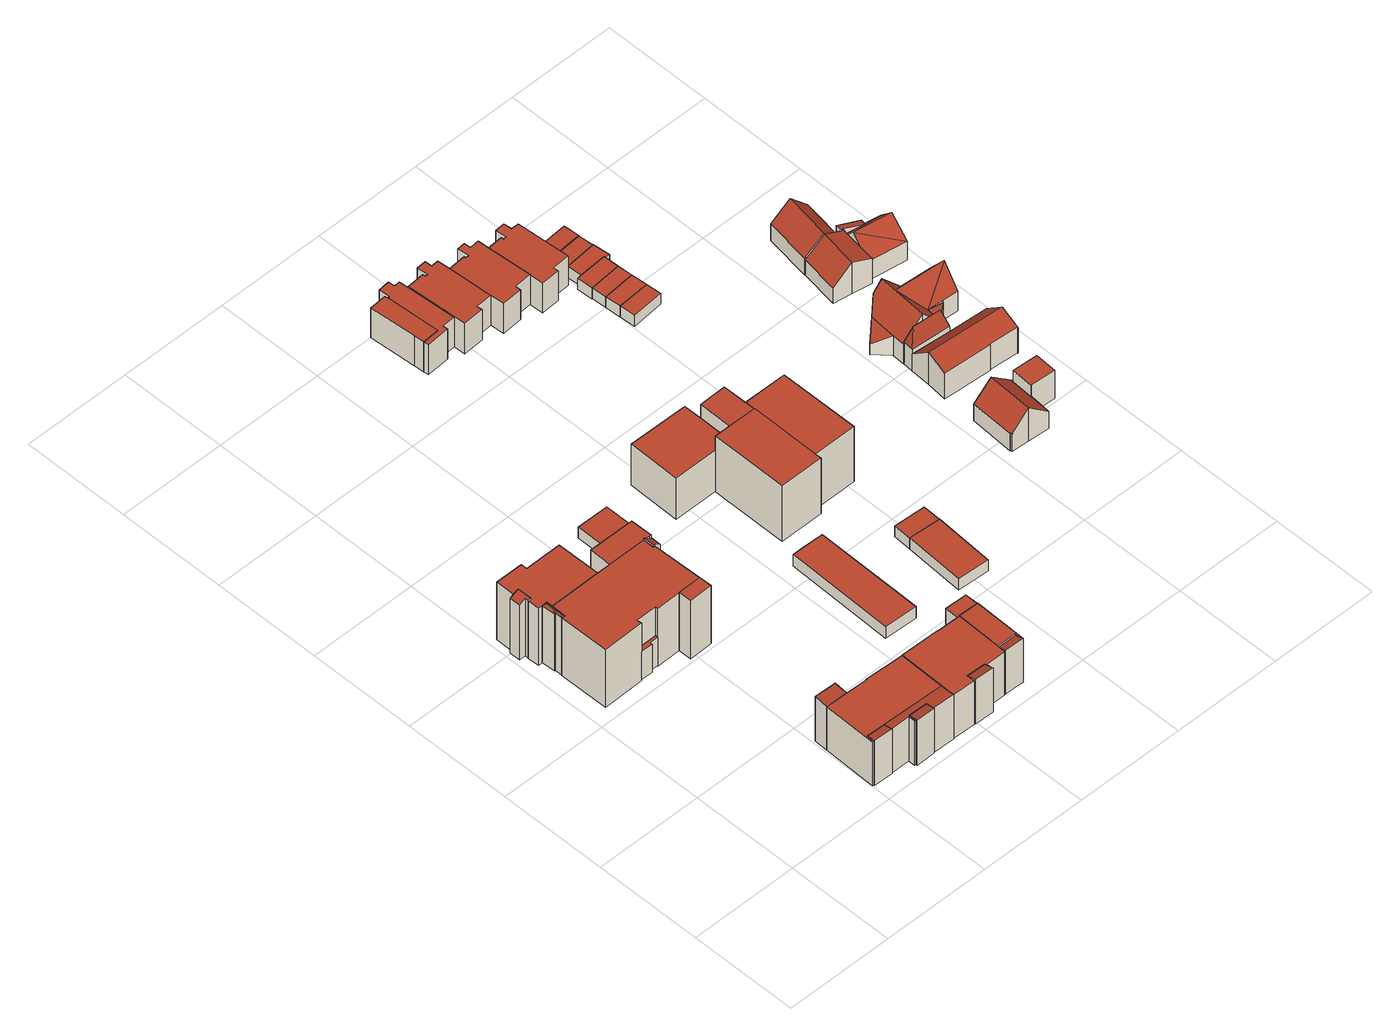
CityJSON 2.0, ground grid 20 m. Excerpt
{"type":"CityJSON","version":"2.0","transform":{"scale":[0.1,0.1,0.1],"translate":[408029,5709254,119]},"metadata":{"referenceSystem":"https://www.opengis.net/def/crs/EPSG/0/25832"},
"CityObjects":{
"building1":{"type":"Building","attributes":{"Gemeindeschluessel":"05978036","Geometrietyp2DReferenz":"3000","function":"51009_1610","roofType":"2100","measuredHeight":12.5},"geometry":[{"type":"MultiSurface","lod":"2","boundaries":[[[0,1,2,3]],[[1,4,5,2]],[[4,6,7,5]],[[6,8,9,7]],[[8,10,11,9]],[[10,12,13,11]],[[12,0,3,13]],[[12,10,8,6,4,1,0]],[[3,2,5,7,9,11,13]]],"semantics":{"surfaces":[{"type":"WallSurface"},{"type":"RoofSurface"},{"type":"GroundSurface"}],"values":[0,0,0,0,0,0,0,1,2]}}]},
"building2":{"type":"Building","attributes":{"Gemeindeschluessel":"05978036","Geometrietyp2DReferenz":"3000","function":"51009_1610","roofType":"5000","measuredHeight":12.5},"geometry":[{"type":"MultiSurface","lod":"2","boundaries":[[[14,15,16,17]],[[15,18,19,16]],[[18,20,21,19]],[[20,22,23,21]],[[22,24,25,23]],[[24,14,17,25]],[[26,27,24,22]],[[28,26,22,20]],[[28,20,18]],[[29,27,26,28,18,15]],[[29,15,14]],[[27,29,14,24]],[[17,16,19,21,23,25]]],"semantics":{"surfaces":[{"type":"WallSurface"},{"type":"RoofSurface"},{"type":"GroundSurface"}],"values":[0,0,0,0,0,0,1,1,1,1,1,1,2]}}]},
"building3":{"type":"Building","attributes":{"Gemeindeschluessel":"05978036","Geometrietyp2DReferenz":"3000","function":"51009_1610","roofType":"2100","measuredHeight":9.54},"geometry":[{"type":"MultiSurface","lod":"2","boundaries":[[[30,31,32,33]],[[31,34,35,32]],[[34,36,37,35]],[[36,38,39,37]],[[38,40,41,39]],[[40,30,33,41]],[[40,38,36,34,31,30]],[[33,32,35,37,39,41]]],"semantics":{"surfaces":[{"type":"WallSurface"},{"type":"RoofSurface"},{"type":"GroundSurface"}],"values":[0,0,0,0,0,0,1,2]}}]},
"building4":{"type":"Building","attributes":{"Gemeindeschluessel":"05978036","Geometrietyp2DReferenz":"3000","function":"51009_1610","roofType":"9999","measuredHeight":6},"geometry":[{"type":"MultiSurface","lod":"2","boundaries":[[[42,43,44,45,46,47]],[[47,46,48,49]],[[46,45,50,48]],[[45,44,51,50]],[[44,43,52,51]],[[43,42,53,52]],[[42,47,49,53]],[[49,48,50,51,52,53]]],"semantics":{"surfaces":[{"type":"RoofSurface"},{"type":"WallSurface"},{"type":"GroundSurface"}],"values":[0,1,1,1,1,1,1,2]}}]},
"building5":{"type":"Building","attributes":{"Gemeindeschluessel":"05978036","Geometrietyp2DReferenz":"3000","function":"31001_1000"},"children":["building5-1","building5-2","building5-3","building5-4"]},
"building5-1":{"type":"BuildingPart","attributes":{"roofType":"1000","measuredHeight":12.31},"parents":["building5"],"geometry":[{"type":"MultiSurface","lod":"2","boundaries":[[[15,54,55,56]],[[15,14,57,54]],[[14,58,59,57]],[[58,60,61,59]],[[60,62,63,61]],[[62,64,65,63]],[[64,66,67,65]],[[66,68,69,67]],[[68,70,71,69]],[[70,72,73,71]],[[72,74,75,73]],[[74,76,77,75]],[[74,72,70,68,66,64,62,60,58,14,15,56,76]],[[77,55,54,57,59,61,63,65,67,69,71,73,75]],[[56,55,77,76]]],"semantics":{"surfaces":[{"type":"WallSurface"},{"type":"RoofSurface"},{"type":"GroundSurface"},{"type":"ClosureSurface"}],"values":[0,0,0,0,0,0,0,0,0,0,0,0,1,2,3]}}]},
"building5-2":{"type":"BuildingPart","attributes":{"roofType":"1000","measuredHeight":12.35},"parents":["building5"],"geometry":[{"type":"MultiSurface","lod":"2","boundaries":[[[78,79,80,81,82]],[[79,83,84,80]],[[83,85,86,87,84]],[[85,83,79,78]],[[81,80,84,87]],[[82,86,85,78]],[[82,81,87,86]]],"semantics":{"surfaces":[{"type":"WallSurface"},{"type":"RoofSurface"},{"type":"GroundSurface"},{"type":"ClosureSurface"}],"values":[0,0,0,1,2,0,3]}}]},
"building5-3":{"type":"BuildingPart","attributes":{"roofType":"1000","measuredHeight":12.25},"parents":["building5"],"geometry":[{"type":"MultiSurface","lod":"2","boundaries":[[[86,88,89,87]],[[88,90,91,89]],[[90,92,93,91]],[[92,94,95,93]],[[94,96,97,95]],[[96,20,98,97]],[[20,18,99,98]],[[18,56,55,99]],[[76,100,101,77]],[[102,103,104,105]],[[103,106,107,104]],[[106,82,81,107]],[[82,106,103,102,100,76,56,18,20,96,94,92,90,88,86]],[[87,89,91,93,95,97,98,99,55,77,101,105,104,107,81]],[[77,55,56,76]],[[105,101,100,102]],[[87,81,82,86]]],"semantics":{"surfaces":[{"type":"WallSurface"},{"type":"RoofSurface"},{"type":"GroundSurface"},{"type":"ClosureSurface"}],"values":[0,0,0,0,0,0,0,0,0,0,0,0,1,2,3,3,3]}}]},
"building5-4":{"type":"BuildingPart","attributes":{"roofType":"1000","measuredHeight":12.31},"parents":["building5"],"geometry":[{"type":"MultiSurface","lod":"2","boundaries":[[[108,109,110,111]],[[109,112,113,110]],[[112,102,105,113]],[[114,115,101,100]],[[114,116,117,115]],[[116,108,111,117]],[[116,114,100,102,112,109,108]],[[111,110,113,105,101,115,117]],[[100,101,105,102]]],"semantics":{"surfaces":[{"type":"WallSurface"},{"type":"RoofSurface"},{"type":"GroundSurface"},{"type":"ClosureSurface"}],"values":[0,0,0,0,0,0,1,2,3]}}]},
"building6":{"type":"Building","attributes":{"Gemeindeschluessel":"05978036","Geometrietyp2DReferenz":"3000","function":"51009_1610","roofType":"2100","measuredHeight":9.58},"geometry":[{"type":"MultiSurface","lod":"2","boundaries":[[[118,119,120,121]],[[119,122,123,120]],[[122,124,125,123]],[[124,126,127,125]],[[126,128,129,127]],[[128,118,121,129]],[[128,126,124,122,119,118]],[[121,120,123,125,127,129]]],"semantics":{"surfaces":[{"type":"WallSurface"},{"type":"RoofSurface"},{"type":"GroundSurface"}],"values":[0,0,0,0,0,0,1,2]}}]},
"building7":{"type":"Building","attributes":{"Gemeindeschluessel":"05978036","Geometrietyp2DReferenz":"3000","function":"31001_1000"},"children":["building7-1","building7-2","building7-3"]},
"building7-1":{"type":"BuildingPart","attributes":{"roofType":"2100","measuredHeight":9.51},"parents":["building7"],"geometry":[{"type":"MultiSurface","lod":"2","boundaries":[[[130,131,132,133]],[[131,134,135,132]],[[134,136,137,135]],[[136,138,139,137]],[[138,140,141,139]],[[140,142,143,141]],[[142,144,145,143]],[[144,36,146,145]],[[147,130,133,148]],[[147,36,144,142,140,138,136,134,131,130]],[[133,132,135,137,139,141,143,145,146,148]],[[148,146,36,147]]],"semantics":{"surfaces":[{"type":"WallSurface"},{"type":"RoofSurface"},{"type":"GroundSurface"},{"type":"ClosureSurface"}],"values":[0,0,0,0,0,0,0,0,0,1,2,3]}}]},
"building7-2":{"type":"BuildingPart","attributes":{"roofType":"2100","measuredHeight":9.52},"parents":["building7"],"geometry":[{"type":"MultiSurface","lod":"2","boundaries":[[[149,150,151,152]],[[153,154,155,156]],[[154,149,152,155]],[[154,153,150,149]],[[152,151,156,155]],[[150,153,156,151]]],"semantics":{"surfaces":[{"type":"WallSurface"},{"type":"RoofSurface"},{"type":"GroundSurface"},{"type":"ClosureSurface"}],"values":[0,0,0,1,2,3]}}]},
"building7-3":{"type":"BuildingPart","attributes":{"roofType":"1000","measuredHeight":9.35},"parents":["building7"],"geometry":[{"type":"MultiSurface","lod":"2","boundaries":[[[34,157,146,36]],[[34,158,159,157]],[[158,160,161,159]],[[160,153,156,161]],[[150,162,163,151]],[[162,164,165,163]],[[164,166,167,165]],[[166,147,148,167]],[[166,164,162,150,153,160,158,34,36,147]],[[148,146,157,159,161,156,151,163,165,167]],[[36,146,148,147]],[[153,150,151,156]]],"semantics":{"surfaces":[{"type":"WallSurface"},{"type":"RoofSurface"},{"type":"GroundSurface"},{"type":"ClosureSurface"}],"values":[0,0,0,0,0,0,0,0,1,2,3,3]}}]},
"building8":{"type":"Building","attributes":{"Gemeindeschluessel":"05978036","Geometrietyp2DReferenz":"3000","function":"51009_1610","roofType":"2100","measuredHeight":12.44},"geometry":[{"type":"MultiSurface","lod":"2","boundaries":[[[168,169,170,171]],[[169,172,173,170]],[[172,174,175,173]],[[174,176,177,175]],[[176,178,179,177]],[[178,180,181,179]],[[180,168,171,181]],[[180,178,176,174,172,169,168]],[[171,170,173,175,177,179,181]]],"semantics":{"surfaces":[{"type":"WallSurface"},{"type":"RoofSurface"},{"type":"GroundSurface"}],"values":[0,0,0,0,0,0,0,1,2]}}]},
"building9":{"type":"Building","attributes":{"Gemeindeschluessel":"05978036","Geometrietyp2DReferenz":"3000","function":"51009_1610","roofType":"2100","measuredHeight":9.48},"geometry":[{"type":"MultiSurface","lod":"2","boundaries":[[[182,183,184,185]],[[183,186,187,184]],[[186,188,189,187]],[[188,190,191,189]],[[190,192,193,191]],[[192,182,185,193]],[[192,190,188,186,183,182]],[[185,184,187,189,191,193]]],"semantics":{"surfaces":[{"type":"WallSurface"},{"type":"RoofSurface"},{"type":"GroundSurface"}],"values":[0,0,0,0,0,0,1,2]}}]},
"building10":{"type":"Building","attributes":{"Gemeindeschluessel":"05978036","Geometrietyp2DReferenz":"3000","function":"31001_1000"},"children":["building10-1","building10-2","building10-3"]},
"building10-1":{"type":"BuildingPart","attributes":{"roofType":"1000","measuredHeight":9.3},"parents":["building10"],"geometry":[{"type":"MultiSurface","lod":"2","boundaries":[[[194,195,196,197]],[[194,198,199,195]],[[198,200,201,199]],[[200,198,194,197,202]],[[196,195,199,201,203]],[[197,196,203,202]],[[203,201,200,202]]],"semantics":{"surfaces":[{"type":"WallSurface"},{"type":"RoofSurface"},{"type":"GroundSurface"},{"type":"ClosureSurface"}],"values":[0,0,0,1,2,3,3]}}]},
"building10-2":{"type":"BuildingPart","attributes":{"roofType":"1000","measuredHeight":9.25},"parents":["building10"],"geometry":[{"type":"MultiSurface","lod":"2","boundaries":[[[204,205,206,207]],[[205,208,209,206]],[[208,210,211,209]],[[210,212,213,211]],[[212,214,215,213]],[[214,216,217,215]],[[216,218,219,217]],[[218,220,221,219]],[[220,222,223,221]],[[222,224,225,223]],[[224,226,227,225]],[[226,197,196,227]],[[197,226,224,222,220,218,216,214,212,210,208,205,204,202]],[[203,207,206,209,211,213,215,217,219,221,223,225,227,196]],[[207,203,202,204]],[[203,196,197,202]]],"semantics":{"surfaces":[{"type":"WallSurface"},{"type":"RoofSurface"},{"type":"GroundSurface"},{"type":"ClosureSurface"}],"values":[0,0,0,0,0,0,0,0,0,0,0,0,1,2,3,3]}}]},
"building10-3":{"type":"BuildingPart","attributes":{"roofType":"1000","measuredHeight":9.34},"parents":["building10"],"geometry":[{"type":"MultiSurface","lod":"2","boundaries":[[[228,229,230,201,200]],[[229,231,232,230]],[[231,233,234,232]],[[233,235,204,207,234]],[[236,235,233,231,229,228]],[[201,230,232,234,207,203]],[[204,235,236,202]],[[202,203,207,204]],[[200,202,236,228]],[[203,202,200,201]]],"semantics":{"surfaces":[{"type":"WallSurface"},{"type":"RoofSurface"},{"type":"GroundSurface"},{"type":"ClosureSurface"}],"values":[0,0,0,0,1,2,0,3,0,3]}}]},
"building11":{"type":"Building","attributes":{"Gemeindeschluessel":"05978036","Geometrietyp2DReferenz":"3000","function":"31001_2460","roofType":"1000","measuredHeight":2.25},"geometry":[{"type":"MultiSurface","lod":"2","boundaries":[[[237,238,239,240]],[[238,241,242,239]],[[241,243,244,242]],[[243,237,240,244]],[[243,241,238,237]],[[240,239,242,244]]],"semantics":{"surfaces":[{"type":"WallSurface"},{"type":"RoofSurface"},{"type":"GroundSurface"}],"values":[0,0,0,0,1,2]}}]},
"building12":{"type":"Building","attributes":{"Gemeindeschluessel":"05978036","Geometrietyp2DReferenz":"3000","function":"51009_1610","roofType":"2100","measuredHeight":9.27},"geometry":[{"type":"MultiSurface","lod":"2","boundaries":[[[245,246,247,248]],[[246,249,250,247]],[[249,251,252,250]],[[251,253,254,252]],[[253,255,256,254]],[[255,245,248,256]],[[255,253,251,249,246,245]],[[248,247,250,252,254,256]]],"semantics":{"surfaces":[{"type":"WallSurface"},{"type":"RoofSurface"},{"type":"GroundSurface"}],"values":[0,0,0,0,0,0,1,2]}}]},
"building13":{"type":"Building","attributes":{"Gemeindeschluessel":"05978036","Geometrietyp2DReferenz":"3000","function":"31001_2460","roofType":"1000","measuredHeight":2.37},"geometry":[{"type":"MultiSurface","lod":"2","boundaries":[[[257,258,259,260]],[[258,261,262,259]],[[261,263,264,262]],[[263,265,266,264]],[[265,257,260,266]],[[265,263,261,258,257]],[[260,259,262,264,266]]],"semantics":{"surfaces":[{"type":"WallSurface"},{"type":"RoofSurface"},{"type":"GroundSurface"}],"values":[0,0,0,0,0,1,2]}}]},
"building14":{"type":"Building","attributes":{"Gemeindeschluessel":"05978036","Geometrietyp2DReferenz":"3000","function":"31001_1000"},"children":["building14-1","building14-2","building14-3","building14-4"]},
"building14-1":{"type":"BuildingPart","attributes":{"roofType":"1000","measuredHeight":8.77},"parents":["building14"],"geometry":[{"type":"MultiSurface","lod":"2","boundaries":[[[267,268,269,270]],[[268,271,272,269]],[[271,273,274,272]],[[273,275,276,274]],[[275,273,271,268,267,277]],[[278,270,269,272,274,276]],[[270,278,277,267]],[[278,276,275,277]]],"semantics":{"surfaces":[{"type":"WallSurface"},{"type":"RoofSurface"},{"type":"GroundSurface"},{"type":"ClosureSurface"}],"values":[0,0,0,0,1,2,3,3]}}]},
"building14-2":{"type":"BuildingPart","attributes":{"roofType":"1000","measuredHeight":11.67},"parents":["building14"],"geometry":[{"type":"MultiSurface","lod":"2","boundaries":[[[279,280,281,276,275]],[[280,282,283,281]],[[280,279,284,285,282]],[[286,278,276,281,283]],[[286,283,282,285]],[[286,285,284,277,278]],[[275,277,284,279]],[[275,276,278,277]]],"semantics":{"surfaces":[{"type":"WallSurface"},{"type":"RoofSurface"},{"type":"GroundSurface"},{"type":"ClosureSurface"}],"values":[0,0,1,2,3,3,0,3]}}]},
"building14-3":{"type":"BuildingPart","attributes":{"roofType":"1000","measuredHeight":11.95},"parents":["building14"],"geometry":[{"type":"MultiSurface","lod":"2","boundaries":[[[287,288,289]],[[287,290,291,288]],[[290,292,293,291]],[[292,294,267,270,293]],[[295,294,292,290,287]],[[288,291,293,270,278,286]],[[285,284,277,267,294,295,296]],[[278,270,267,277]],[[285,286,278,277,284]],[[289,296,295,287]],[[286,285,296,289,288]]],"semantics":{"surfaces":[{"type":"WallSurface"},{"type":"RoofSurface"},{"type":"GroundSurface"},{"type":"ClosureSurface"}],"values":[0,0,0,0,1,2,0,3,3,0,3]}}]},
"building14-4":{"type":"BuildingPart","attributes":{"roofType":"1000","measuredHeight":11.86},"parents":["building14"],"geometry":[{"type":"MultiSurface","lod":"2","boundaries":[[[297,283,282]],[[297,298,299,283]],[[298,300,301,299]],[[300,289,288,301]],[[289,300,298,297,296]],[[283,299,301,288,286]],[[282,285,296,297]],[[282,283,286,285]],[[286,288,289,296,285]]],"semantics":{"surfaces":[{"type":"WallSurface"},{"type":"RoofSurface"},{"type":"GroundSurface"},{"type":"ClosureSurface"}],"values":[0,0,0,0,1,2,0,3,3]}}]},
"building15":{"type":"Building","attributes":{"Gemeindeschluessel":"05978036","Geometrietyp2DReferenz":"3000","function":"31001_2460","roofType":"1000","measuredHeight":2.38},"geometry":[{"type":"MultiSurface","lod":"2","boundaries":[[[302,303,304,305]],[[303,306,307,304]],[[306,308,309,307]],[[308,302,305,309]],[[308,306,303,302]],[[305,304,307,309]]],"semantics":{"surfaces":[{"type":"WallSurface"},{"type":"RoofSurface"},{"type":"GroundSurface"}],"values":[0,0,0,0,1,2]}}]},
"building16":{"type":"Building","attributes":{"Gemeindeschluessel":"05978036","Geometrietyp2DReferenz":"3000","function":"31001_2500","roofType":"1000","measuredHeight":2.31},"geometry":[{"type":"MultiSurface","lod":"2","boundaries":[[[310,311,312,305]],[[311,313,314,312]],[[313,315,304,314]],[[315,310,305,304]],[[315,313,311,310]],[[305,312,314,304]]],"semantics":{"surfaces":[{"type":"WallSurface"},{"type":"RoofSurface"},{"type":"GroundSurface"}],"values":[0,0,0,0,1,2]}}]},
"building17":{"type":"Building","attributes":{"Gemeindeschluessel":"05978036","Geometrietyp2DReferenz":"3000","function":"31001_1000"},"children":["building17-1","building17-2"]},
"building17-1":{"type":"BuildingPart","attributes":{"roofType":"1000","measuredHeight":6.4},"parents":["building17"],"geometry":[{"type":"MultiSurface","lod":"2","boundaries":[[[316,317,318,319]],[[317,320,321,318]],[[322,323,324,325]],[[322,316,319,323]],[[322,325,326,320,317,316]],[[319,318,321,327,324,323]],[[326,327,321,320]],[[325,324,327,326]]],"semantics":{"surfaces":[{"type":"WallSurface"},{"type":"RoofSurface"},{"type":"GroundSurface"},{"type":"ClosureSurface"}],"values":[0,0,0,0,1,2,3,3]}}]},
"building17-2":{"type":"BuildingPart","attributes":{"roofType":"1000","measuredHeight":6.39},"parents":["building17"],"geometry":[{"type":"MultiSurface","lod":"2","boundaries":[[[328,329,330,331]],[[329,332,333,330]],[[332,334,335,333]],[[334,336,337,335]],[[336,325,324,337]],[[320,338,339,321]],[[338,340,341,339]],[[340,342,343,341]],[[342,344,345,343]],[[344,346,347,345]],[[346,328,331,347]],[[346,344,342,340,338,320,326,325,336,334,332,329,328]],[[331,330,333,335,337,324,327,321,339,341,343,345,347]],[[327,324,325,326]],[[321,327,326,320]]],"semantics":{"surfaces":[{"type":"WallSurface"},{"type":"RoofSurface"},{"type":"GroundSurface"},{"type":"ClosureSurface"}],"values":[0,0,0,0,0,0,0,0,0,0,0,1,2,3,3]}}]},
"building18":{"type":"Building","attributes":{"Gemeindeschluessel":"05978036","Geometrietyp2DReferenz":"3000","function":"31001_1000","roofType":"1000","measuredHeight":6.54},"geometry":[{"type":"MultiSurface","lod":"2","boundaries":[[[348,349,350,351]],[[349,352,353,350]],[[352,354,355,353]],[[354,356,357,355]],[[356,358,359,357]],[[358,360,361,359]],[[360,362,363,361]],[[362,364,365,363]],[[364,366,367,365]],[[366,368,369,367]],[[368,370,371,369]],[[370,372,373,371]],[[372,374,375,373]],[[374,348,351,375]],[[374,372,370,368,366,364,362,360,358,356,354,352,349,348]],[[351,350,353,355,357,359,361,363,365,367,369,371,373,375]]],"semantics":{"surfaces":[{"type":"WallSurface"},{"type":"RoofSurface"},{"type":"GroundSurface"}],"values":[0,0,0,0,0,0,0,0,0,0,0,0,0,0,1,2]}}]},
"building19":{"type":"Building","attributes":{"Gemeindeschluessel":"05978036","Geometrietyp2DReferenz":"3000","function":"31001_1000","roofType":"1000","measuredHeight":6.37},"geometry":[{"type":"MultiSurface","lod":"2","boundaries":[[[364,376,377,378]],[[376,379,380,377]],[[379,381,382,380]],[[381,383,384,382]],[[383,385,386,384]],[[385,387,388,386]],[[387,389,390,388]],[[389,391,392,390]],[[391,393,394,392]],[[393,395,396,394]],[[395,397,398,396]],[[397,399,400,398]],[[399,366,401,400]],[[366,364,378,401]],[[366,399,397,395,393,391,389,387,385,383,381,379,376,364]],[[378,377,380,382,384,386,388,390,392,394,396,398,400,401]]],"semantics":{"surfaces":[{"type":"WallSurface"},{"type":"RoofSurface"},{"type":"GroundSurface"}],"values":[0,0,0,0,0,0,0,0,0,0,0,0,0,0,1,2]}}]},
"building20":{"type":"Building","attributes":{"Gemeindeschluessel":"05978036","Geometrietyp2DReferenz":"3000","function":"31001_1000","roofType":"1000","measuredHeight":6.28},"geometry":[{"type":"MultiSurface","lod":"2","boundaries":[[[402,403,404,392]],[[403,405,406,404]],[[405,407,408,406]],[[407,409,410,408]],[[409,411,412,410]],[[411,413,414,412]],[[413,415,416,414]],[[415,417,418,416]],[[417,419,420,418]],[[419,421,422,420]],[[421,423,424,422]],[[423,425,394,424]],[[425,402,392,394]],[[425,423,421,419,417,415,413,411,409,407,405,403,402]],[[392,404,406,408,410,412,414,416,418,420,422,424,394]]],"semantics":{"surfaces":[{"type":"WallSurface"},{"type":"RoofSurface"},{"type":"GroundSurface"}],"values":[0,0,0,0,0,0,0,0,0,0,0,0,0,1,2]}}]},
"building21":{"type":"Building","attributes":{"Gemeindeschluessel":"05978036","Geometrietyp2DReferenz":"3000","function":"31001_2460","roofType":"1000","measuredHeight":2.37},"geometry":[{"type":"MultiSurface","lod":"2","boundaries":[[[426,427,428,429]],[[427,430,431,428]],[[430,432,433,431]],[[432,426,429,433]],[[432,430,427,426]],[[429,428,431,433]]],"semantics":{"surfaces":[{"type":"WallSurface"},{"type":"RoofSurface"},{"type":"GroundSurface"}],"values":[0,0,0,0,1,2]}}]},
"building22":{"type":"Building","attributes":{"Gemeindeschluessel":"05978036","Geometrietyp2DReferenz":"3000","function":"31001_2460","roofType":"1000","measuredHeight":2.37},"geometry":[{"type":"MultiSurface","lod":"2","boundaries":[[[434,435,436,437]],[[435,427,428,436]],[[427,426,429,428]],[[426,434,437,429]],[[426,427,435,434]],[[437,436,428,429]]],"semantics":{"surfaces":[{"type":"WallSurface"},{"type":"RoofSurface"},{"type":"GroundSurface"}],"values":[0,0,0,0,1,2]}}]},
"building23":{"type":"Building","attributes":{"Gemeindeschluessel":"05978036","Geometrietyp2DReferenz":"3000","function":"31001_2460","roofType":"1000","measuredHeight":2.36},"geometry":[{"type":"MultiSurface","lod":"2","boundaries":[[[438,439,440,441]],[[439,435,436,440]],[[435,434,437,436]],[[434,438,441,437]],[[434,435,439,438]],[[441,440,436,437]]],"semantics":{"surfaces":[{"type":"WallSurface"},{"type":"RoofSurface"},{"type":"GroundSurface"}],"values":[0,0,0,0,1,2]}}]},
"building24":{"type":"Building","attributes":{"Gemeindeschluessel":"05978036","Geometrietyp2DReferenz":"3000","function":"31001_2460","roofType":"1000","measuredHeight":2.42},"geometry":[{"type":"MultiSurface","lod":"2","boundaries":[[[438,442,443,444]],[[442,445,446,443]],[[445,447,448,446]],[[447,439,449,448]],[[439,438,444,449]],[[439,447,445,442,438]],[[444,443,446,448,449]]],"semantics":{"surfaces":[{"type":"WallSurface"},{"type":"RoofSurface"},{"type":"GroundSurface"}],"values":[0,0,0,0,0,1,2]}}]},
"building25":{"type":"Building","attributes":{"Gemeindeschluessel":"05978036","Geometrietyp2DReferenz":"3000","function":"31001_2460","roofType":"1000","measuredHeight":2.41},"geometry":[{"type":"MultiSurface","lod":"2","boundaries":[[[450,451,452,453]],[[451,454,455,452]],[[454,456,457,455]],[[456,458,459,457]],[[458,450,453,459]],[[458,456,454,451,450]],[[453,452,455,457,459]]],"semantics":{"surfaces":[{"type":"WallSurface"},{"type":"RoofSurface"},{"type":"GroundSurface"}],"values":[0,0,0,0,0,1,2]}}]},
"building26":{"type":"Building","attributes":{"Gemeindeschluessel":"05978036","Geometrietyp2DReferenz":"3000","function":"31001_2460","roofType":"1000","measuredHeight":2.33},"geometry":[{"type":"MultiSurface","lod":"2","boundaries":[[[460,461,462,463]],[[461,464,455,462]],[[464,465,452,455]],[[465,460,463,452]],[[465,464,461,460]],[[463,462,455,452]]],"semantics":{"surfaces":[{"type":"WallSurface"},{"type":"RoofSurface"},{"type":"GroundSurface"}],"values":[0,0,0,0,1,2]}}]},
"building27":{"type":"Building","attributes":{"Gemeindeschluessel":"05978036","Geometrietyp2DReferenz":"3000","function":"31001_1000","roofType":"5000","measuredHeight":7.04},"geometry":[{"type":"MultiSurface","lod":"2","boundaries":[[[466,467,468,469]],[[467,470,471,468]],[[470,472,473,471]],[[472,474,475,473]],[[474,476,477,475]],[[476,478,479,477]],[[478,480,481,479]],[[480,482,483,481]],[[482,484,485,483]],[[484,486,487,485]],[[486,488,489,487]],[[488,466,469,489]],[[484,482,480,478,476,474,472,470]],[[470,467,466,488,486,484]],[[469,468,471,473,475,477,479,481,483,485,487,489]]],"semantics":{"surfaces":[{"type":"WallSurface"},{"type":"RoofSurface"},{"type":"GroundSurface"}],"values":[0,0,0,0,0,0,0,0,0,0,0,0,1,1,2]}}]},
"building28":{"type":"Building","attributes":{"Gemeindeschluessel":"05978036","Geometrietyp2DReferenz":"3000","function":"31001_2460","roofType":"1000","measuredHeight":2.37},"geometry":[{"type":"MultiSurface","lod":"2","boundaries":[[[490,491,492,493]],[[491,494,462,492]],[[494,495,463,462]],[[495,490,493,463]],[[495,494,491,490]],[[493,492,462,463]]],"semantics":{"surfaces":[{"type":"WallSurface"},{"type":"RoofSurface"},{"type":"GroundSurface"}],"values":[0,0,0,0,1,2]}}]},
"building29":{"type":"Building","attributes":{"Gemeindeschluessel":"05978036","Geometrietyp2DReferenz":"3000","function":"31001_9998","roofType":"9999","measuredHeight":6},"geometry":[{"type":"MultiSurface","lod":"2","boundaries":[[[496,497,498,499,500]],[[500,499,501,502]],[[499,498,503,501]],[[498,497,504,503]],[[497,496,505,504]],[[496,500,502,505]],[[502,501,503,504,505]]],"semantics":{"surfaces":[{"type":"RoofSurface"},{"type":"WallSurface"},{"type":"GroundSurface"}],"values":[0,1,1,1,1,1,2]}}]},
"building30":{"type":"Building","attributes":{"Gemeindeschluessel":"05978036","Geometrietyp2DReferenz":"3000","function":"31001_1000"},"children":["building30-1","building30-2"]},
"building30-1":{"type":"BuildingPart","attributes":{"roofType":"3100","measuredHeight":6.91},"parents":["building30"],"geometry":[{"type":"MultiSurface","lod":"2","boundaries":[[[506,507,508,509]],[[507,510,511,508]],[[510,512,513,511]],[[512,514,515,513]],[[514,516,517,515]],[[516,518,519,517]],[[518,520,521,519]],[[520,522,523,521]],[[522,524,525,523]],[[526,506,509,527]],[[522,520,518,516,514,512,510,507]],[[507,506,526,524,522]],[[509,508,511,513,515,517,519,521,523,525,527]],[[527,525,524,526]]],"semantics":{"surfaces":[{"type":"WallSurface"},{"type":"RoofSurface"},{"type":"GroundSurface"},{"type":"ClosureSurface"}],"values":[0,0,0,0,0,0,0,0,0,0,1,1,2,3]}}]},
"building30-2":{"type":"BuildingPart","attributes":{"roofType":"5000","measuredHeight":7.99},"parents":["building30"],"geometry":[{"type":"MultiSurface","lod":"2","boundaries":[[[528,529,530,531]],[[529,532,526,527,530]],[[533,528,531,525,524]],[[534,535,533,532]],[[534,532,529]],[[535,534,529,528]],[[535,528,533]],[[531,530,527,525]],[[524,526,532,533]],[[524,525,527,526]]],"semantics":{"surfaces":[{"type":"WallSurface"},{"type":"RoofSurface"},{"type":"GroundSurface"},{"type":"ClosureSurface"}],"values":[0,0,0,1,1,1,1,2,0,3]}}]},
"building31":{"type":"Building","attributes":{"Gemeindeschluessel":"05978036","Geometrietyp2DReferenz":"3000","function":"31001_1000"},"children":["building31-1","building31-2","building31-3","building31-4"]},
"building31-1":{"type":"BuildingPart","attributes":{"roofType":"2100","measuredHeight":4.18},"parents":["building31"],"geometry":[{"type":"MultiSurface","lod":"2","boundaries":[[[536,537,538,539]],[[540,537,536]],[[539,538,541]],[[541,538,537,540]],[[536,539,541,540]]],"semantics":{"surfaces":[{"type":"WallSurface"},{"type":"RoofSurface"},{"type":"GroundSurface"},{"type":"ClosureSurface"}],"values":[0,1,2,3,3]}}]},
"building31-2":{"type":"BuildingPart","attributes":{"roofType":"2100","measuredHeight":4.18},"parents":["building31"],"geometry":[{"type":"MultiSurface","lod":"2","boundaries":[[[542,543,544,545]],[[543,546,547,548,544]],[[546,543,542,549]],[[545,544,548]],[[549,547,546]],[[545,548,547,549,542]]],"semantics":{"surfaces":[{"type":"WallSurface"},{"type":"RoofSurface"},{"type":"GroundSurface"},{"type":"ClosureSurface"}],"values":[0,0,1,2,0,3]}}]},
"building31-3":{"type":"BuildingPart","attributes":{"roofType":"3100","measuredHeight":8.32},"parents":["building31"],"geometry":[{"type":"MultiSurface","lod":"2","boundaries":[[[547,550,551,548]],[[550,552,553,551]],[[554,555,556,538,537]],[[555,557,558,556]],[[557,542,545,558]],[[555,554,540,559,560,561,560,552]],[[552,550,547,549,542,557,555]],[[548,551,553,562,563,562,541,538,556,558,545]],[[560,562,553,552]],[[561,563,562,560]],[[541,562,560,559,540]],[[537,540,554]],[[537,538,541,540]],[[547,548,545,542,549]]],"semantics":{"surfaces":[{"type":"WallSurface"},{"type":"RoofSurface"},{"type":"GroundSurface"},{"type":"ClosureSurface"}],"values":[0,0,0,0,0,1,1,2,0,3,3,0,3,3]}}]},
"building31-4":{"type":"BuildingPart","attributes":{"roofType":"5000","measuredHeight":8.32},"parents":["building31"],"geometry":[{"type":"MultiSurface","lod":"2","boundaries":[[[564,565,566,567]],[[565,568,536,539,566]],[[569,559,540,570]],[[571,570,540]],[[568,565,571,540]],[[571,564,570]],[[570,564,569]],[[564,571,565]],[[539,541,562,563,567,566]],[[540,536,568]],[[540,541,539,536]],[[560,559,569]],[[562,541,540,559,560]],[[567,563,561,560,569,564]],[[563,562,560,561]]],"semantics":{"surfaces":[{"type":"WallSurface"},{"type":"RoofSurface"},{"type":"GroundSurface"},{"type":"ClosureSurface"}],"values":[0,0,1,1,1,1,1,0,2,0,3,0,3,0,3]}}]},
"building32":{"type":"Building","attributes":{"Gemeindeschluessel":"05978036","Geometrietyp2DReferenz":"3000","function":"31001_1000","roofType":"5000","measuredHeight":6.8},"geometry":[{"type":"MultiSurface","lod":"2","boundaries":[[[572,573,574,575]],[[573,576,577,574]],[[576,578,579,577]],[[578,580,581,579]],[[580,582,583,581]],[[582,572,575,583]],[[572,582,584,585]],[[584,580,578,576,573,585]],[[584,582,580]],[[572,585,573]],[[575,574,577,579,581,583]]],"semantics":{"surfaces":[{"type":"WallSurface"},{"type":"RoofSurface"},{"type":"GroundSurface"}],"values":[0,0,0,0,0,0,1,1,0,0,2]}}]},
"building33":{"type":"Building","attributes":{"Gemeindeschluessel":"05978036","Geometrietyp2DReferenz":"3000","function":"31001_1000"},"children":["building33-1","building33-2"]},
"building33-1":{"type":"BuildingPart","attributes":{"roofType":"3100","measuredHeight":6.62},"parents":["building33"],"geometry":[{"type":"MultiSurface","lod":"2","boundaries":[[[586,587,588,589]],[[587,590,591,588]],[[590,592,593,591]],[[592,594,595,593]],[[596,597,598,599,600]],[[597,601,602,598]],[[601,603,604,602]],[[603,605,606,604]],[[605,586,589,606]],[[601,597,596,607,608,609,610,594,592,590,587,586]],[[586,605,603,601]],[[589,588,591,593,595,611,599,598,602,604,606]],[[612,610,609]],[[611,595,594,610,612]],[[600,607,596]],[[612,609,608]],[[600,599,611,612]],[[600,612,608,607]]],"semantics":{"surfaces":[{"type":"WallSurface"},{"type":"RoofSurface"},{"type":"GroundSurface"},{"type":"ClosureSurface"}],"values":[0,0,0,0,0,0,0,0,0,1,1,2,0,3,0,0,3,3]}}]},
"building33-2":{"type":"BuildingPart","attributes":{"roofType":"3100","measuredHeight":6.76},"parents":["building33"],"geometry":[{"type":"MultiSurface","lod":"2","boundaries":[[[613,614,615,595,594]],[[614,616,617,615]],[[616,600,599,617]],[[618,614,619]],[[619,614,613,610,612,608]],[[616,618,619]],[[616,619,607,600]],[[614,618,616]],[[595,615,617,599,611]],[[611,599,600,612]],[[594,610,613]],[[595,611,612,610,594]],[[619,608,607]],[[607,608,612,600]]],"semantics":{"surfaces":[{"type":"WallSurface"},{"type":"RoofSurface"},{"type":"GroundSurface"},{"type":"ClosureSurface"}],"values":[0,0,0,1,1,1,1,0,2,3,0,3,0,3]}}]}
},
"vertices":[
[17,577,137],[5,577,131],[5,577,14],[17,577,14],[5,597,131],[5,597,14],[11,597,134],[11,597,14],[22,597,139],[22,597,14],[22,571,139],[22,571,14],[17,571,137],[17,571,14],
[25,550,136],[35,551,136],[35,551,14],[25,550,14],[35,512,136],[35,512,14],[28,512,136],[28,512,14],[28,525,136],[28,525,14],[26,525,136],[26,525,14],[31,528,139],[30,530,139],[31,515,139],[30,546,139],
[190,20,125],[190,22,124],[190,22,29],[190,20,29],[191,37,121],[191,37,29],[225,36,121],[225,36,29],[225,21,124],[225,21,29],[225,19,125],[225,19,29],
[105,422,75],[126,422,75],[126,426,75],[142,426,75],[142,431,75],[104,431,75],[142,431,15],[104,431,15],[142,426,15],[126,426,15],[126,422,15],[105,422,15],
[35,551,13],[35,539,13],[35,539,136],[25,550,13],[18,550,136],[18,550,13],[17,571,136],[17,571,13],[22,571,136],[22,571,13],[22,597,136],[22,597,13],[11,597,136],[11,597,13],[11,631,136],[11,631,13],[62,631,136],[62,631,13],[62,620,136],[62,620,13],[129,620,136],[129,620,13],[130,540,136],[130,540,13],
[230,428,137],[230,404,137],[230,404,13],[230,428,13],[230,428,136],[187,403,137],[187,403,13],[187,427,137],[187,427,136],[187,427,13],
[142,426,136],[142,426,13],[142,431,136],[142,431,13],[104,431,136],[104,431,13],[105,422,136],[105,422,13],[29,421,136],[29,421,13],[28,512,13],[35,512,13],[155,540,136],[155,540,13],[225,540,136],[225,520,136],[225,520,13],[225,540,13],[228,520,136],[228,520,13],
[239,580,136],[240,540,136],[240,540,13],[239,580,13],[237,540,136],[237,540,13],[155,580,136],[155,580,13],[236,580,136],[236,580,13],
[298,5,125],[263,5,125],[263,5,29],[298,5,29],[263,8,125],[263,8,29],[264,23,121],[264,23,29],[299,22,121],[299,22,29],[298,7,125],[298,7,29],
[339,6,123],[298,7,123],[298,7,28],[339,6,28],[299,22,122],[299,22,28],[264,23,122],[264,23,28],[263,8,123],[263,8,28],[261,8,123],[261,8,28],[261,21,122],[261,21,28],[225,21,122],[225,21,28],[225,36,28],[340,33,121],[340,33,28],
[231,145,123],[231,120,121],[231,120,28],[231,145,28],[190,121,121],[191,146,123],[191,146,28],[190,121,28],
[191,37,28],[190,22,121],[190,22,28],[188,22,121],[188,22,28],[270,119,121],[270,119,28],[270,120,121],[270,120,28],[342,117,121],[342,117,28],
[225,540,140],[237,540,132],[237,540,16],[225,540,16],[240,540,130],[240,540,16],[240,521,130],[240,521,16],[228,521,138],[228,521,16],[228,520,138],[228,520,16],[225,520,140],[225,520,16],
[381,2,127],[381,5,126],[381,5,32],[381,2,32],[381,20,121],[381,20,32],[416,19,121],[416,19,32],[416,4,126],[416,4,32],[416,1,127],[416,1,32],
[454,139,122],[454,139,29],[453,114,29],[453,114,122],[494,138,122],[494,138,29],[494,113,122],[494,113,29],[457,114,122],[457,114,29],
[455,30,122],[454,16,122],[454,16,29],[455,30,29],[418,16,122],[418,16,29],[418,4,122],[418,4,29],[416,4,122],[416,4,29],[416,19,122],[416,19,29],[381,20,122],[381,20,29],[381,5,122],[381,5,29],[339,6,122],[339,6,29],[342,117,122],[342,117,29],[414,116,122],[414,116,29],[414,115,122],[414,115,29],
[494,113,123],[492,15,123],[492,15,29],[489,15,123],[489,15,29],[490,30,123],[490,30,29],[455,30,123],[457,114,123],
[237,690,41],[296,690,41],[296,690,18],[237,690,18],[296,630,41],[296,630,18],[237,630,41],[237,630,18],
[489,12,127],[454,13,127],[454,13,34],[489,12,34],[454,16,126],[454,16,34],[455,30,121],[455,30,34],[490,30,121],[490,30,34],[489,15,126],[489,15,34],
[409,220,54],[415,420,54],[415,420,30],[409,220,30],[431,420,54],[431,420,30],[474,419,54],[474,419,30],[470,218,54],[470,218,30],
[439,608,117],[359,608,117],[359,608,29],[439,608,29],[360,704,117],[360,704,29],[470,703,117],[470,703,29],[470,670,117],[470,670,29],[469,608,117],[469,608,29],
[470,670,146],[520,671,146],[520,671,29],[520,626,146],[520,626,29],[469,608,146],[520,607,146],[520,607,29],
[519,479,148],[519,479,29],[519,479,147],[519,467,148],[519,467,29],[439,467,148],[439,467,29],[439,608,148],[520,607,148],[520,607,147],
[520,626,147],[599,626,147],[599,626,29],[599,479,147],[599,479,29],
[559,322,57],[617,318,57],[617,318,33],[559,322,33],[610,209,57],[610,209,33],[552,212,57],[552,212,33],
[559,322,56],[561,355,56],[561,355,33],[619,352,56],[619,352,33],[617,318,56],
[311,1200,71],[342,1202,71],[342,1202,7],[311,1200,7],[343,1196,71],[343,1196,7],[317,1114,71],[317,1114,7],[318,1096,7],[318,1096,71],[349,1098,71],[349,1098,7],
[379,1191,71],[385,1100,71],[385,1100,7],[379,1191,7],[361,1099,71],[361,1099,7],[361,1090,71],[361,1090,7],[319,1087,71],[319,1087,7],[346,1197,71],[346,1197,7],[345,1217,71],[345,1217,7],[366,1219,71],[366,1219,7],[367,1207,71],[367,1207,7],[377,1208,71],[377,1208,7],
[379,1191,73],[411,1193,73],[411,1193,8],[379,1191,8],[412,1188,73],[412,1188,8],[417,1188,73],[417,1188,8],[415,1208,73],[415,1208,8],[432,1209,73],[432,1209,8],[433,1196,73],[433,1196,8],[446,1197,73],[446,1197,8],[448,1174,73],[448,1174,8],[453,1093,73],[453,1093,8],[423,1091,73],[423,1091,8],[424,1081,73],[424,1081,8],[386,1079,73],[386,1079,8],[385,1100,73],[385,1100,8],
[480,1176,73],[480,1176,9],[448,1174,9],[480,1173,73],[480,1173,9],[486,1173,73],[486,1173,9],[484,1194,73],[484,1194,9],[499,1195,73],[499,1195,9],[500,1183,73],[500,1183,9],[517,1184,73],[517,1184,9],[518,1164,73],[518,1164,9],[524,1082,73],[524,1082,9],[492,1080,73],[492,1080,9],[492,1070,73],[492,1070,9],[455,1068,73],[455,1068,9],[453,1093,9],
[518,1164,72],[547,1166,72],[547,1166,9],[547,1161,72],[547,1161,9],[553,1162,72],[553,1162,9],[551,1182,72],[551,1182,9],[569,1183,72],[569,1183,9],[570,1168,72],[570,1168,9],[584,1168,72],[584,1168,9],[591,1070,72],[591,1070,9],[559,1068,72],[559,1068,9],[559,1059,72],[559,1059,9],[525,1057,72],[525,1057,9],[524,1082,72],
[597,968,37],[656,972,37],[656,972,14],[597,968,14],[658,944,37],[658,944,14],[599,939,37],[599,939,14],
[595,996,37],[654,1001,37],[654,1001,14],[595,996,14],
[594,1023,37],[652,1028,37],[652,1028,14],[594,1023,14],
[592,1052,37],[592,1052,13],[594,1023,13],[603,1053,37],[603,1053,13],[651,1056,37],[651,1056,13],[652,1028,13],
[603,1053,33],[601,1082,33],[601,1082,9],[603,1053,9],[659,1087,33],[659,1087,9],[662,1056,33],[662,1056,9],[651,1056,33],[651,1056,9],
[599,1111,32],[657,1115,32],[657,1115,9],[599,1111,9],[659,1087,32],[601,1082,32],
[803,359,70],[808,440,70],[808,440,34],[803,359,34],[842,438,104],[842,438,34],[880,435,71],[880,435,34],[879,430,71],[879,430,34],[877,390,71],[877,390,34],[878,390,71],[878,390,34],[875,352,71],[875,352,34],[875,351,71],[875,351,34],[837,354,104],[837,354,34],[804,356,71],[804,356,34],[804,359,71],[804,359,34],
[597,1140,33],[655,1144,33],[655,1144,9],[597,1140,9],[657,1115,33],[599,1111,33],
[878,390,96],[923,387,96],[925,427,96],[879,430,96],[877,390,96],[879,430,36],[877,390,36],[925,427,36],[923,387,36],[878,390,36],
[959,567,66],[956,531,99],[956,531,30],[959,567,30],[953,494,84],[953,494,30],[952,494,84],[952,494,30],[952,495,85],[952,495,30],[899,499,85],[899,499,30],[899,498,84],[899,498,30],[811,504,84],[811,504,30],[814,541,99],[814,541,30],[816,578,66],[816,578,30],[888,572,66],[888,572,30],
[818,597,76],[890,592,76],[890,592,30],[818,597,30],[888,572,76],[816,578,76],[879,583,110],[827,587,110],
[922,620,66],[890,592,66],[890,592,29],[922,620,29],[892,622,71],[892,622,29],
[819,620,71],[796,646,50],[796,646,29],[819,620,29],[823,670,71],[823,670,70],[823,670,29],[820,635,71],
[844,688,92],[844,688,29],[861,687,112],[861,687,29],[890,592,71],[854,594,112],[854,594,29],[818,597,71],[818,597,29],[894,647,71],[898,684,70],[903,684,64],[898,684,29],[903,684,29],
[954,680,71],[950,618,71],[950,618,29],[954,680,29],[922,620,71],[898,684,71],[859,656,112],[952,649,112],
[858,917,58],[924,907,58],[924,907,22],[858,917,22],[917,865,58],[917,865,22],[912,834,58],[912,834,22],[911,821,58],[911,821,22],[845,832,58],[845,832,22],[879,826,90],[893,912,90],
[879,826,89],[911,821,77],[911,821,23],[879,826,23],[912,834,77],[912,834,23],[956,827,61],[956,827,23],[955,817,61],[955,817,23],[904,758,76],[903,750,76],[903,750,23],[904,758,23],[904,758,63],[868,756,89],[868,756,23],[834,761,55],[834,761,23],[845,832,55],[845,832,23],[907,777,76],[912,810,76],[914,823,76],[950,817,63],[914,823,23],[914,823,63],
[955,817,63],[983,812,63],[983,812,23],[973,747,63],[973,747,23],[979,786,91],[910,797,91]
]}
